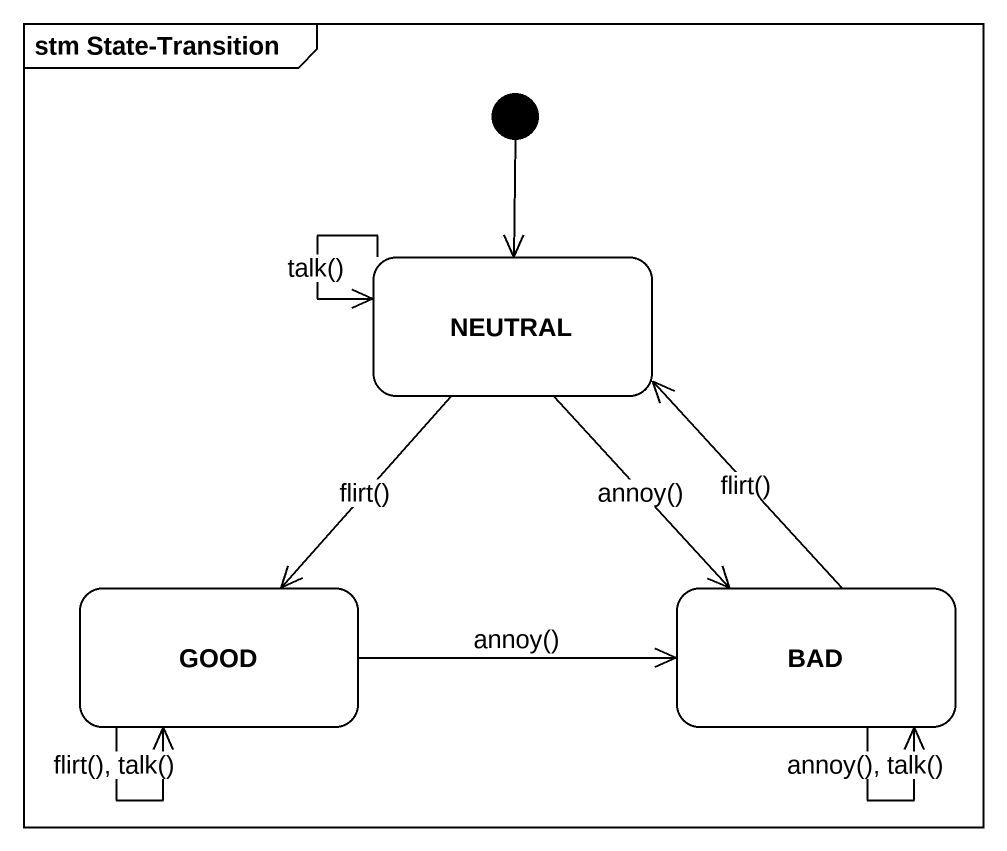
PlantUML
@startuml
mainframe stm State-Transition
hide empty description
state NEUTRAL
state GOOD
state BAD
[*] --> NEUTRAL
NEUTRAL --> NEUTRAL : talk()
NEUTRAL --> GOOD : flirt()
NEUTRAL --> BAD : annoy()
GOOD --> GOOD : flirt(), talk()
GOOD -right-> BAD : annoy()
BAD -up-> NEUTRAL : flirt()
BAD --> BAD : annoy(), talk()
@enduml
